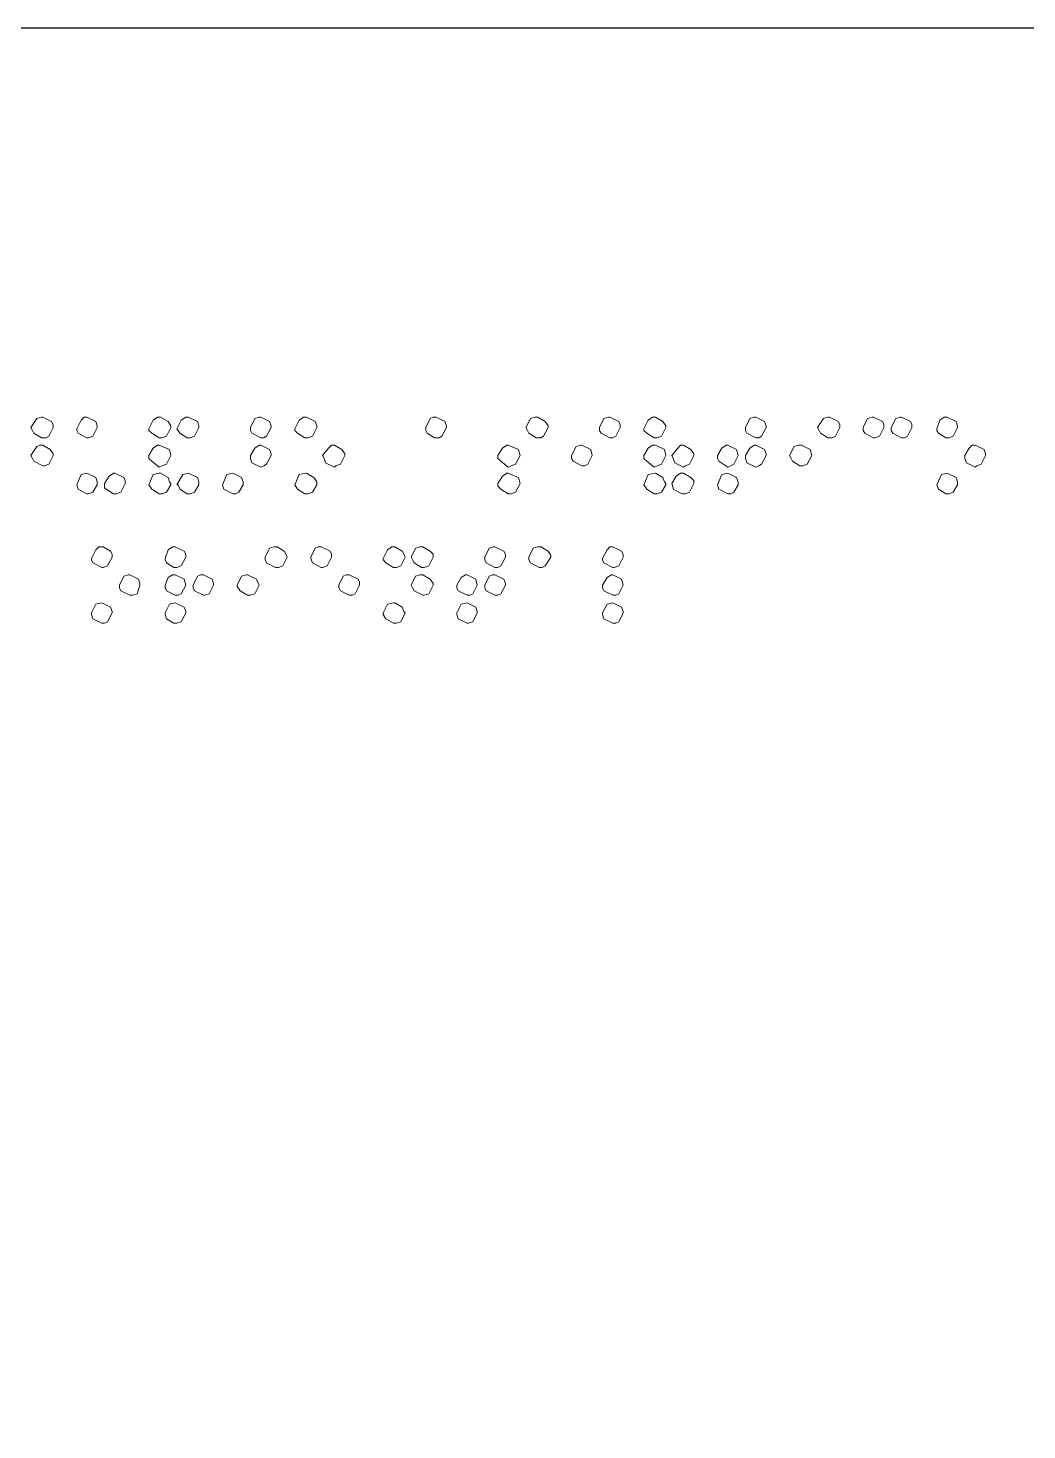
# Model space of a CAD drawing. Header units: millimetres. Extents: x 4903 to 8718, y 642 to 2401.
# Drawn here: x 6369 to 6471.9, y 800.8 to 945.2 of the extents above; entities that cross this region are included whole.
import ezdxf

# ---------------------------------------------------------------- set-up
doc = ezdxf.new("R2010")
doc.units = ezdxf.units.MM

msp = doc.modelspace()

# ---------------------------------------------------------------- linework, layer by layer
msp.add_lwpolyline([(6261.91, 935.2), (6261.91, 658.2, 0.414214), (6271.91, 648.2), (6671.91, 648.2, 0.414214), (6681.91, 658.2), (6681.91, 935.2, 0.414214), (6671.91, 945.2), (6271.91, 945.2, 0.414214)], format="xyb", close=True)
at = {"color": 139, "lineweight": 0}
for points in [[(6370.53, 905.12), (6370.38, 905.12), (6369.92, 904.97), (6369.31, 904.06), (6369.47, 903.75), (6369.62, 903.45), (6370.38, 903), (6370.53, 903), (6370.83, 903), (6371.14, 903.15), (6371.59, 904.06), (6371.59, 904.36), (6371.44, 904.67)], [(6375.08, 905.12), (6375.08, 905.12), (6374.78, 905.12), (6374.47, 904.82), (6374.02, 903.91), (6374.02, 903.75), (6374.17, 903.45), (6375.08, 903), (6375.23, 903), (6375.69, 903.15), (6376.14, 904.06), (6376.14, 904.06), (6376.14, 904.21), (6375.99, 904.67)], [(6382.67, 905.12), (6382.52, 905.12), (6382.36, 905.12), (6381.91, 904.82), (6381.45, 903.91), (6381.45, 903.75), (6381.76, 903.45), (6382.52, 903), (6382.82, 903), (6383.27, 903.15), (6383.73, 904.06), (6383.73, 904.06), (6383.73, 904.21), (6383.43, 904.67)], [(6385.55, 905.12), (6385.4, 905.12), (6385.25, 905.12), (6384.79, 904.82), (6384.34, 903.91), (6384.49, 903.75), (6384.64, 903.45), (6385.4, 903), (6385.7, 903), (6386.16, 903.15), (6386.61, 904.06), (6386.61, 904.06), (6386.61, 904.21), (6386.46, 904.67)], [(6392.99, 905.12), (6392.83, 905.12), (6392.38, 904.97), (6391.92, 904.06), (6391.92, 903.75), (6392.08, 903.45), (6392.99, 903), (6393.14, 903), (6393.29, 903), (6393.59, 903.15), (6394.05, 904.06), (6394.05, 904.21), (6393.9, 904.67)], [(6397.69, 905.12), (6397.54, 905.12), (6397.39, 905.12), (6396.93, 904.82), (6396.48, 903.91), (6396.48, 903.75), (6396.78, 903.45), (6397.54, 903), (6397.84, 903), (6398.3, 903.15), (6398.75, 904.06), (6398.75, 904.06), (6398.75, 904.21), (6398.6, 904.67)], [(6410.89, 905.12), (6411.04, 905.12), (6411.95, 904.67), (6412.11, 904.21), (6412.11, 904.06), (6411.65, 903.15), (6411.35, 903), (6411.04, 903), (6411.04, 903), (6410.89, 903), (6410.13, 903.45), (6409.98, 903.75), (6409.98, 904.06), (6409.98, 904.06), (6409.98, 904.06), (6410.44, 904.97), (6410.74, 905.12), (6410.89, 905.12), (6410.89, 905.12), (6410.89, 905.12)], [(6421.51, 905.12), (6421.21, 905.12), (6420.76, 904.97), (6420.3, 904.06), (6420.45, 903.75), (6420.6, 903.45), (6421.36, 903), (6421.51, 903), (6421.82, 903), (6422.12, 903.15), (6422.58, 904.06), (6422.58, 904.21), (6422.27, 904.67)], [(6428.95, 905.12), (6428.8, 905.12), (6428.34, 904.97), (6427.89, 904.06), (6427.89, 903.75), (6428.04, 903.45), (6428.95, 903), (6429.1, 903), (6429.25, 903), (6429.56, 903.15), (6430.01, 904.06), (6430.01, 904.36), (6429.86, 904.67)], [(6433.65, 905.12), (6433.5, 905.12), (6433.35, 905.12), (6432.89, 904.82), (6432.44, 903.91), (6432.44, 903.75), (6432.74, 903.45), (6433.5, 903), (6433.8, 903), (6434.26, 903.15), (6434.72, 904.06), (6434.72, 904.06), (6434.72, 904.21), (6434.41, 904.67)], [(6443.97, 905.12), (6443.82, 905.12), (6443.36, 904.97), (6442.91, 904.06), (6442.91, 903.75), (6443.06, 903.45), (6443.97, 903), (6444.12, 903), (6444.28, 903), (6444.58, 903.15), (6445.03, 904.06), (6445.03, 904.21), (6444.88, 904.67)], [(6451.56, 905.12), (6451.41, 905.12), (6450.95, 904.97), (6450.34, 904.06), (6450.5, 903.75), (6450.65, 903.45), (6451.41, 903), (6451.56, 903), (6451.86, 903), (6452.17, 903.15), (6452.62, 904.06), (6452.62, 904.36), (6452.47, 904.67)], [(6456.11, 905.12), (6455.96, 905.12), (6455.5, 904.97), (6455.05, 904.06), (6455.05, 903.75), (6455.2, 903.45), (6456.11, 903), (6456.26, 903), (6456.72, 903.15), (6457.17, 904.06), (6457.17, 904.36), (6457.02, 904.67)], [(6458.99, 905.12), (6458.84, 905.12), (6458.39, 904.97), (6457.93, 904.06), (6457.93, 903.75), (6458.08, 903.45), (6458.99, 903), (6459.15, 903), (6459.3, 903), (6459.6, 903.15), (6460.06, 904.06), (6460.06, 904.36), (6459.9, 904.67)], [(6463.7, 905.12), (6463.55, 905.12), (6463.39, 905.12), (6462.94, 904.82), (6462.64, 903.91), (6462.64, 903.75), (6462.79, 903.45), (6463.55, 903), (6463.85, 903), (6464.31, 903.15), (6464.76, 904.06), (6464.76, 904.06), (6464.76, 904.21), (6464.61, 904.67)], [(6370.53, 902.24), (6370.22, 902.24), (6369.92, 902.09), (6369.31, 901.17), (6369.31, 901.17), (6369.47, 900.87), (6369.62, 900.57), (6370.53, 900.11), (6370.68, 900.11), (6371.14, 900.26), (6371.59, 901.17), (6371.59, 901.33), (6371.29, 901.78)], [(6382.52, 902.24), (6382.36, 902.24), (6381.91, 901.93), (6381.45, 901.17), (6381.45, 900.87), (6381.76, 900.57), (6382.52, 899.96), (6382.82, 900.11), (6383.27, 900.26), (6383.73, 901.17), (6383.58, 901.78)], [(6392.99, 902.24), (6392.83, 902.24), (6392.38, 901.93), (6391.92, 901.17), (6391.92, 901.17), (6391.92, 900.87), (6392.08, 900.42), (6392.99, 899.96), (6393.29, 900.11), (6393.59, 900.26), (6394.05, 901.17), (6394.05, 901.33), (6393.9, 901.78)], [(6400.57, 902.24), (6400.27, 902.24), (6399.97, 901.93), (6399.36, 901.17), (6399.36, 901.17), (6399.51, 900.87), (6399.66, 900.42), (6400.57, 899.96), (6400.72, 900.11), (6401.18, 900.26), (6401.64, 901.17), (6401.64, 901.33), (6401.33, 901.78)], [(6418.48, 902.24), (6418.33, 902.24), (6417.87, 901.93), (6417.42, 901.17), (6417.42, 900.87), (6417.72, 900.57), (6418.48, 899.96), (6418.78, 900.11), (6419.24, 900.26), (6419.69, 901.17), (6419.54, 901.78)], [(6426.07, 902.24), (6425.91, 902.24), (6425.46, 902.09), (6425, 901.17), (6425, 900.87), (6425.16, 900.57), (6426.07, 900.11), (6426.37, 900.11), (6426.67, 900.26), (6427.13, 901.17), (6426.98, 901.78)], [(6433.65, 902.24), (6433.35, 902.24), (6432.89, 901.93), (6432.44, 901.17), (6432.44, 900.87), (6432.74, 900.57), (6433.5, 899.96), (6433.8, 900.11), (6434.26, 900.26), (6434.72, 901.17), (6434.56, 901.78)], [(6436.54, 902.24), (6436.23, 902.24), (6435.93, 901.93), (6435.32, 901.17), (6435.32, 901.17), (6435.47, 900.87), (6435.63, 900.42), (6436.54, 899.96), (6436.69, 900.11), (6437.14, 900.26), (6437.6, 901.17), (6437.6, 901.33), (6437.3, 901.78)], [(6441.09, 902.24), (6440.94, 902.24), (6440.48, 901.93), (6440.03, 901.17), (6440.03, 900.87), (6440.18, 900.57), (6441.09, 899.96), (6441.39, 900.11), (6441.7, 900.26), (6442.15, 901.17), (6442, 901.78)], [(6443.97, 902.24), (6443.82, 902.24), (6443.36, 901.93), (6442.91, 901.17), (6442.91, 901.17), (6442.91, 900.87), (6443.06, 900.42), (6443.97, 899.96), (6444.28, 900.11), (6444.58, 900.26), (6445.03, 901.17), (6445.03, 901.33), (6444.88, 901.78)], [(6448.68, 902.24), (6448.37, 902.24), (6447.92, 902.09), (6447.46, 901.17), (6447.61, 900.87), (6447.77, 900.57), (6448.52, 900.11), (6448.83, 900.11), (6449.28, 900.26), (6449.74, 901.17), (6449.59, 901.78)], [(6466.58, 902.24), (6466.28, 902.24), (6465.97, 901.93), (6465.52, 901.17), (6465.52, 901.17), (6465.52, 900.87), (6465.67, 900.42), (6466.58, 899.96), (6466.73, 900.11), (6467.19, 900.26), (6467.64, 901.17), (6467.64, 901.33), (6467.49, 901.78)], [(6375.08, 899.35), (6375.08, 899.35), (6374.47, 899.2), (6374.02, 898.14), (6374.02, 898.14), (6374.17, 897.68), (6375.08, 897.23), (6375.23, 897.23), (6375.69, 897.38), (6376.14, 898.14), (6376.14, 898.44), (6375.99, 898.9)], [(6377.96, 899.35), (6377.81, 899.35), (6377.36, 899.05), (6376.9, 898.29), (6376.9, 897.84), (6377.05, 897.68), (6377.81, 897.23), (6378.12, 897.23), (6378.57, 897.38), (6379.03, 898.29), (6379.03, 898.6), (6378.87, 898.9)], [(6382.67, 899.35), (6382.52, 899.35), (6381.91, 899.2), (6381.45, 898.14), (6381.45, 898.14), (6381.76, 897.68), (6382.52, 897.23), (6382.82, 897.23), (6383.27, 897.38), (6383.73, 898.14), (6383.73, 898.29), (6383.58, 898.44), (6383.43, 898.9)], [(6385.55, 899.35), (6385.55, 899.35), (6384.94, 899.2), (6384.34, 898.14), (6384.49, 898.14), (6384.64, 897.68), (6385.4, 897.23), (6385.7, 897.23), (6386.16, 897.38), (6386.61, 898.14), (6386.61, 898.29), (6386.61, 898.44), (6386.46, 898.9)], [(6390.1, 899.35), (6390.1, 899.35), (6389.5, 899.2), (6389.04, 898.14), (6389.04, 898.14), (6389.19, 897.68), (6390.1, 897.23), (6390.41, 897.23), (6390.71, 897.38), (6391.17, 898.14), (6391.17, 898.29), (6391.17, 898.44), (6391.01, 898.9)], [(6397.69, 899.35), (6397.69, 899.35), (6396.93, 899.2), (6396.48, 898.14), (6396.48, 898.14), (6396.78, 897.68), (6397.54, 897.23), (6397.84, 897.23), (6398.3, 897.38), (6398.75, 898.14), (6398.75, 898.29), (6398.75, 898.44), (6398.45, 898.9)], [(6418.48, 899.35), (6418.33, 899.35), (6417.87, 899.05), (6417.42, 898.29), (6417.42, 897.99), (6417.72, 897.68), (6418.48, 897.23), (6418.78, 897.23), (6419.24, 897.38), (6419.69, 898.29), (6419.54, 898.9)], [(6433.65, 899.35), (6433.65, 899.35), (6432.89, 899.2), (6432.44, 898.14), (6432.44, 898.14), (6432.74, 897.68), (6433.5, 897.23), (6433.8, 897.23), (6434.26, 897.38), (6434.72, 898.14), (6434.72, 898.29), (6434.56, 898.44), (6434.41, 898.9)], [(6436.54, 899.35), (6436.23, 899.35), (6435.78, 899.05), (6435.32, 898.29), (6435.47, 897.84), (6435.47, 897.68), (6436.38, 897.23), (6436.69, 897.23), (6437.14, 897.38), (6437.6, 898.29), (6437.6, 898.6), (6437.3, 898.9)], [(6441.09, 899.35), (6441.09, 899.35), (6440.48, 899.2), (6440.03, 898.14), (6440.03, 898.14), (6440.18, 897.68), (6441.09, 897.23), (6441.39, 897.23), (6441.7, 897.38), (6442.15, 898.14), (6442.15, 898.29), (6442.15, 898.44), (6442, 898.9)], [(6463.7, 899.35), (6463.7, 899.35), (6463.09, 899.2), (6462.64, 898.14), (6462.64, 898.14), (6462.79, 897.68), (6463.55, 897.23), (6463.85, 897.23), (6464.31, 897.38), (6464.76, 898.14), (6464.76, 898.29), (6464.76, 898.44), (6464.61, 898.9)], [(6376.75, 891.77), (6376.6, 891.77), (6376.29, 891.77), (6375.99, 891.46), (6375.54, 890.55), (6375.54, 890.4), (6375.69, 890.1), (6376.6, 889.64), (6376.75, 889.64), (6377.2, 889.79), (6377.66, 890.7), (6377.66, 890.7), (6377.66, 891.01), (6377.51, 891.31)], [(6384.18, 891.77), (6384.03, 891.77), (6383.88, 891.77), (6383.43, 891.46), (6383.12, 890.55), (6383.12, 890.4), (6383.27, 890.1), (6384.03, 889.64), (6384.34, 889.64), (6384.79, 889.79), (6385.25, 890.7), (6385.25, 890.7), (6385.25, 891.01), (6385.1, 891.31)], [(6394.66, 891.77), (6394.35, 891.77), (6393.9, 891.62), (6393.44, 890.7), (6393.44, 890.4), (6393.59, 890.1), (6394.5, 889.64), (6394.66, 889.64), (6394.81, 889.64), (6395.26, 889.79), (6395.72, 890.7), (6395.57, 891.01), (6395.41, 891.31)], [(6399.21, 891.77), (6398.9, 891.77), (6398.6, 891.62), (6398.15, 890.7), (6398.15, 890.55), (6398.3, 890.1), (6399.21, 889.64), (6399.36, 889.64), (6399.81, 889.79), (6400.27, 890.7), (6400.27, 891.01), (6400.12, 891.31)], [(6406.79, 891.77), (6406.64, 891.77), (6406.49, 891.77), (6406.04, 891.46), (6405.58, 890.55), (6405.58, 890.4), (6405.88, 890.1), (6406.64, 889.64), (6406.95, 889.64), (6407.4, 889.79), (6407.86, 890.7), (6407.86, 890.7), (6407.71, 891.01), (6407.55, 891.31)], [(6409.68, 891.77), (6409.37, 891.77), (6408.92, 891.62), (6408.46, 890.7), (6408.62, 890.4), (6408.77, 890.1), (6409.53, 889.64), (6409.68, 889.64), (6409.83, 889.64), (6410.28, 889.79), (6410.74, 890.7), (6410.74, 891.01), (6410.44, 891.31)], [(6417.11, 891.77), (6416.96, 891.77), (6416.51, 891.62), (6416.05, 890.7), (6416.05, 890.4), (6416.2, 890.1), (6417.11, 889.64), (6417.26, 889.64), (6417.42, 889.64), (6417.72, 889.79), (6418.18, 890.7), (6418.18, 891.01), (6418.02, 891.31)], [(6421.67, 891.77), (6421.82, 891.77), (6422.58, 891.31), (6422.88, 890.86), (6422.88, 890.7), (6422.27, 889.79), (6421.97, 889.64), (6421.82, 889.64), (6421.82, 889.64), (6421.67, 889.64), (6420.76, 890.1), (6420.6, 890.4), (6420.6, 890.7), (6420.6, 890.7), (6420.6, 890.7), (6421.06, 891.62), (6421.51, 891.77), (6421.67, 891.77), (6421.67, 891.77), (6421.67, 891.77)], [(6429.25, 891.77), (6429.25, 891.77), (6428.95, 891.77), (6428.65, 891.46), (6428.19, 890.55), (6428.19, 890.4), (6428.34, 890.1), (6429.25, 889.64), (6429.4, 889.64), (6429.86, 889.79), (6430.31, 890.7), (6430.31, 890.7), (6430.31, 891.01), (6430.16, 891.31)], [(6379.48, 888.88), (6379.33, 888.88), (6378.87, 888.73), (6378.42, 887.82), (6378.42, 887.82), (6378.42, 887.52), (6378.57, 887.21), (6379.48, 886.76), (6379.78, 886.76), (6380.24, 886.91), (6380.54, 887.82), (6380.54, 887.97), (6380.39, 888.43)], [(6384.18, 888.88), (6383.88, 888.88), (6383.43, 888.58), (6383.12, 887.82), (6383.12, 887.52), (6383.27, 887.21), (6384.18, 886.76), (6384.49, 886.76), (6384.79, 886.91), (6385.25, 887.82), (6385.1, 888.43)], [(6387.07, 888.88), (6386.76, 888.88), (6386.46, 888.73), (6386.01, 887.82), (6386.01, 887.82), (6386.01, 887.52), (6386.16, 887.21), (6387.07, 886.76), (6387.22, 886.76), (6387.68, 886.91), (6388.13, 887.82), (6388.13, 887.97), (6387.98, 888.43)], [(6391.62, 888.88), (6391.47, 888.88), (6391.01, 888.73), (6390.56, 887.82), (6390.56, 887.67), (6390.86, 887.21), (6391.62, 886.76), (6391.92, 886.76), (6392.38, 886.91), (6392.83, 887.82), (6392.53, 888.43)], [(6402.09, 888.88), (6401.79, 888.88), (6401.48, 888.73), (6401.03, 887.82), (6401.03, 887.82), (6401.03, 887.52), (6401.18, 887.21), (6402.09, 886.76), (6402.39, 886.76), (6402.7, 886.91), (6403.15, 887.82), (6403.15, 888.13), (6403, 888.43)], [(6409.68, 888.88), (6409.37, 888.88), (6408.92, 888.73), (6408.46, 887.82), (6408.46, 887.82), (6408.62, 887.52), (6408.77, 887.21), (6409.68, 886.76), (6409.83, 886.76), (6410.28, 886.91), (6410.74, 887.82), (6410.74, 887.97), (6410.44, 888.43)], [(6414.23, 888.88), (6414.08, 888.88), (6413.62, 888.58), (6413.17, 887.82), (6413.17, 887.52), (6413.32, 887.21), (6414.23, 886.76), (6414.53, 886.76), (6414.84, 886.91), (6415.29, 887.82), (6415.14, 888.43)], [(6417.11, 888.88), (6416.81, 888.88), (6416.51, 888.73), (6416.05, 887.82), (6416.05, 887.82), (6416.05, 887.52), (6416.2, 887.21), (6417.11, 886.76), (6417.42, 886.76), (6417.72, 886.91), (6418.18, 887.82), (6418.18, 887.97), (6418.02, 888.43)], [(6429.25, 888.88), (6429.1, 888.88), (6428.65, 888.58), (6428.19, 887.82), (6428.19, 887.52), (6428.34, 887.21), (6429.25, 886.76), (6429.56, 886.76), (6429.86, 886.91), (6430.31, 887.82), (6430.16, 888.43)], [(6376.6, 886), (6376.6, 886), (6375.99, 885.85), (6375.54, 884.94), (6375.54, 884.79), (6375.69, 884.33), (6376.6, 883.88), (6376.9, 883.88), (6377.2, 884.03), (6377.66, 884.94), (6377.66, 884.94), (6377.66, 885.09), (6377.51, 885.55)], [(6384.18, 886), (6384.18, 886), (6383.58, 885.85), (6383.12, 884.94), (6383.12, 884.79), (6383.27, 884.33), (6384.03, 883.88), (6384.34, 883.88), (6384.79, 884.03), (6385.25, 884.94), (6385.25, 885.09), (6385.1, 885.55)], [(6406.79, 886), (6406.64, 886), (6406.04, 885.85), (6405.58, 884.94), (6405.58, 884.79), (6405.88, 884.33), (6406.64, 883.88), (6406.95, 883.88), (6407.4, 884.03), (6407.86, 884.94), (6407.86, 884.94), (6407.71, 885.09), (6407.55, 885.55)], [(6414.23, 886), (6414.23, 886), (6413.62, 885.85), (6413.17, 884.94), (6413.17, 884.79), (6413.32, 884.33), (6414.23, 883.88), (6414.38, 883.88), (6414.84, 884.03), (6415.29, 884.94), (6415.29, 884.94), (6415.29, 885.09), (6415.14, 885.55)], [(6429.25, 886), (6429.25, 886), (6428.65, 885.85), (6428.19, 884.94), (6428.19, 884.79), (6428.34, 884.33), (6429.25, 883.88), (6429.56, 883.88), (6429.86, 884.03), (6430.31, 884.94), (6430.31, 885.09), (6430.16, 885.55)]]:
    msp.add_lwpolyline(points, close=True, dxfattribs=at)

doc.saveas('drawing.dxf')
